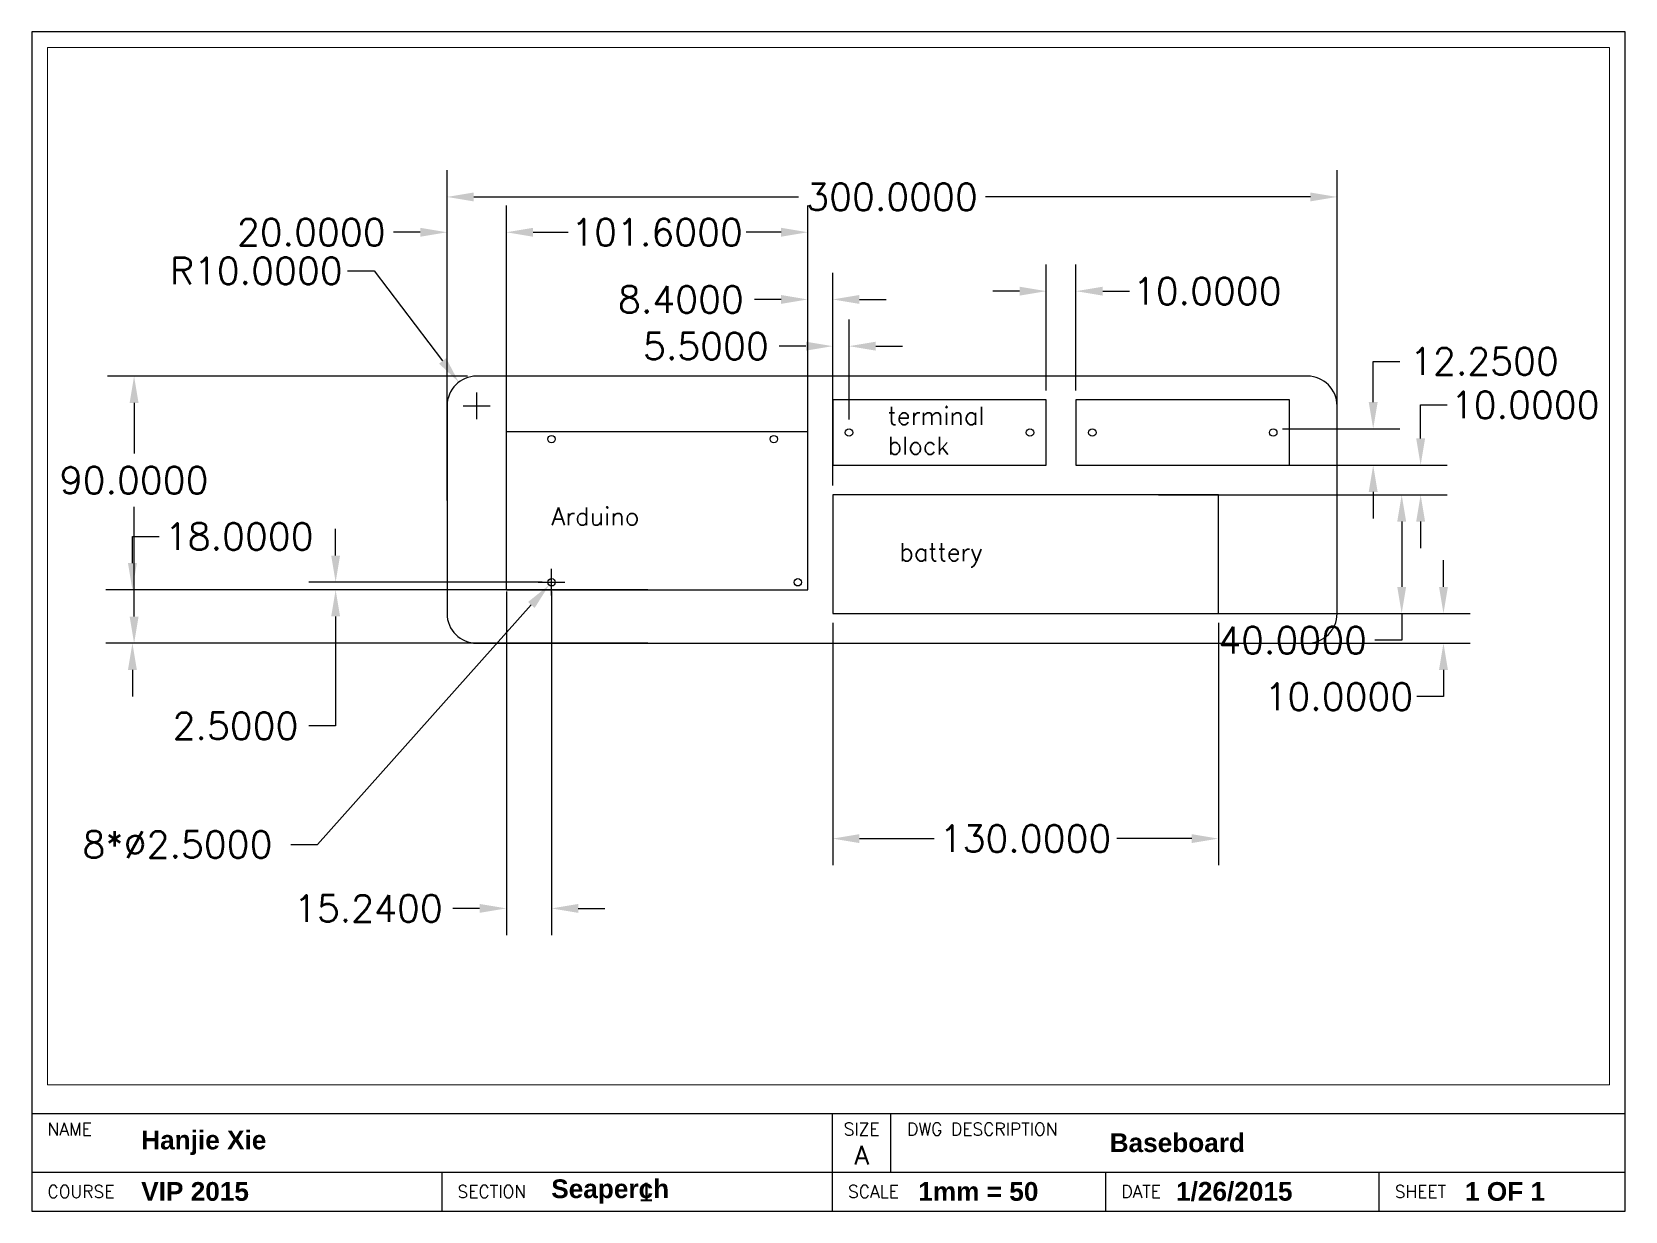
# Paper-space layout 'Layout1' of a CAD drawing. Header units: millimetres, sheet in inches. Extents: x 0.2 to 10.4, y 0.3 to 7.9.
# The model-space entities are those that its viewports show. They can reach past a viewport. Long polylines and large blocks are cut down to what shows.
import ezdxf

# ---------------------------------------------------------------- set-up
doc = ezdxf.new("R2010")
doc.units = ezdxf.units.MM
doc.header["$MEASUREMENT"] = 0
doc.layers.add('mview1', color=6, linetype='Continuous', plot=False)
doc.layers.add('semester', color=250, linetype='Continuous')
doc.styles.get("Standard").update_dxf_attribs({"font": 'txt.shx'})
doc.styles.add('standardRomanS', font='romans.shx', dxfattribs={"height": 0.12})
doc.dimstyles.new('Annotative', dxfattribs={"dimscale": 0, "dimtxt": 0.18, "dimasz": 0.18, "dimexe": 0.18, "dimexo": 0.0625, "dimgap": 0.09, "dimtad": 0, "dimtih": 1, "dimtoh": 1, "dimdec": 4, "dimzin": 0, "dimdsep": 46, "dimtxsty": 'Standard', "dimcen": 0.09, "dimadec": 0, "dimazin": 0, "dimtfac": 1, "dimtdec": 4, "dimtofl": 0, "dimtmove": 0, "dimatfit": 3, "dimfxl": 1, "dimtolj": 1, "dimtzin": 0, "dimarcsym": 0})

# ---------------------------------------------------------------- blocks, each defined once
blk = doc.blocks.new('*D6')
at = {"color": 0, "lineweight": -2, "transparency": 16777216}
for p, q in [((0, 48.12), (0, 159.4)), ((300, 48.12), (300, 159.4)), ((9, 150.4), (118.5, 150.4)), ((291, 150.4), (181.5, 150.4))]:
    blk.add_line(p, q, dxfattribs=at)
at = {"color": 0, "transparency": 16777216}
for points in [[(9, 151.9), (9, 148.9), (0, 150.4)], [(291, 151.9), (291, 148.9), (300, 150.4)]]:
    blk.add_solid(points, dxfattribs=at)
at = {"layer": 'Defpoints', "color": 0, "transparency": 16777216}
for p in [(300, 150.4), (0, 45), (300, 45)]:
    blk.add_point(p, dxfattribs=at)
at = {"color": 0, "transparency": 16777216, "insert": (150, 150.4), "char_height": 9, "attachment_point": 5}
blk.add_mtext('\\A1;300.0000', dxfattribs=at)
blk = doc.blocks.new('*D7')
at = {"color": 0, "lineweight": -2, "transparency": 16777216}
for p, q in [((6.87, 90), (-114.47, 90)), ((-105.47, 81), (-105.47, 63.92)), ((-105.47, 9), (-105.47, 45.92)), ((6.87, 0), (-114.47, 0))]:
    blk.add_line(p, q, dxfattribs=at)
at = {"color": 0, "transparency": 16777216}
for points in [[(-106.97, 81), (-103.97, 81), (-105.47, 90)], [(-106.97, 9), (-103.97, 9), (-105.47, 0)]]:
    blk.add_solid(points, dxfattribs=at)
at = {"layer": 'Defpoints', "color": 0, "transparency": 16777216}
for p in [(10, 90), (-105.47, 0), (10, 0)]:
    blk.add_point(p, dxfattribs=at)
at = {"color": 0, "transparency": 16777216, "insert": (-105.47, 54.92), "char_height": 9, "attachment_point": 5}
blk.add_mtext('\\A1;90.0000', dxfattribs=at)
blk = doc.blocks.new('*D8')
at = {"color": 0, "lineweight": -2, "transparency": 16777216}
for p, q in [((-33.53, 125.52), (-24.53, 125.52)), ((-24.53, 125.52), (-1.48, 95.14)), ((10, 75.5), (10, 84.5)), ((5.5, 80), (14.5, 80))]:
    blk.add_line(p, q, dxfattribs=at)
at = {"color": 0, "transparency": 16777216}
blk.add_solid([(-0.29, 96.04), (-2.68, 94.23), (3.96, 87.97)], dxfattribs=at)
at = {"layer": 'Defpoints', "color": 0, "transparency": 16777216}
for p in [(3.96, 87.97), (10, 80)]:
    blk.add_point(p, dxfattribs=at)
at = {"color": 0, "transparency": 16777216, "insert": (-64.28, 125.52), "char_height": 9, "attachment_point": 5}
blk.add_mtext('\\A1;R10.0000', dxfattribs=at)
blk = doc.blocks.new('*D9')
at = {"color": 0, "lineweight": -2, "transparency": 16777216}
for p, q in [((20, 17.41), (20, -98.36)), ((35.24, 17.41), (35.24, -98.36)), ((11, -89.36), (2, -89.36)), ((44.24, -89.36), (53.24, -89.36))]:
    blk.add_line(p, q, dxfattribs=at)
at = {"color": 0, "transparency": 16777216}
for points in [[(11, -87.86), (11, -90.86), (20, -89.36)], [(44.24, -87.86), (44.24, -90.86), (35.24, -89.36)]]:
    blk.add_solid(points, dxfattribs=at)
at = {"layer": 'Defpoints', "color": 0, "transparency": 16777216}
for p in [(20, 20.54), (35.24, 20.54), (20, -89.36)]:
    blk.add_point(p, dxfattribs=at)
at = {"color": 0, "transparency": 16777216, "insert": (-26.5, -89.36), "char_height": 9, "attachment_point": 5}
blk.add_mtext('\\A1;15.2400', dxfattribs=at)
blk = doc.blocks.new('*D10')
at = {"color": 0, "lineweight": -2, "transparency": 16777216}
for p, q in [((-37.54, 29.54), (-37.54, 38.54)), ((32.12, 20.54), (-46.54, 20.54)), ((48.77, 18.04), (-46.54, 18.04)), ((-37.54, 9.04), (-37.54, -27.88)), ((-37.54, -27.88), (-46.54, -27.88))]:
    blk.add_line(p, q, dxfattribs=at)
at = {"color": 0, "transparency": 16777216}
for points in [[(-39.04, 29.54), (-36.04, 29.54), (-37.54, 20.54)], [(-39.04, 9.04), (-36.04, 9.04), (-37.54, 18.04)]]:
    blk.add_solid(points, dxfattribs=at)
at = {"layer": 'Defpoints', "color": 0, "transparency": 16777216}
for p in [(-37.54, 18.04), (35.24, 20.54), (51.9, 18.04)]:
    blk.add_point(p, dxfattribs=at)
at = {"color": 0, "transparency": 16777216, "insert": (-71.29, -27.88), "char_height": 9, "attachment_point": 5}
blk.add_mtext('\\A1;2.5000', dxfattribs=at)
blk = doc.blocks.new('*D11')
at = {"color": 0, "lineweight": -2, "transparency": 16777216}
for p, q in [((35.24, 16.04), (35.24, 25.04)), ((30.74, 20.54), (39.74, 20.54)), ((-43.6, -67.85), (28.42, 12.89)), ((-52.6, -67.85), (-43.6, -67.85))]:
    blk.add_line(p, q, dxfattribs=at)
at = {"color": 0, "transparency": 16777216}
blk.add_solid([(27.3, 13.89), (29.54, 11.89), (34.41, 19.61)], dxfattribs=at)
at = {"layer": 'Defpoints', "color": 0, "transparency": 16777216}
for p in [(34.41, 19.61), (36.07, 21.47)]:
    blk.add_point(p, dxfattribs=at)
at = {"color": 0, "transparency": 16777216, "insert": (-90.85, -67.85), "char_height": 9, "attachment_point": 5}
blk.add_mtext('\\A1;8*∅2.5000', dxfattribs=at)
blk = doc.blocks.new('*D12')
at = {"color": 0, "lineweight": -2, "transparency": 16777216}
for p, q in [((-106.04, 27), (-106.04, 36)), ((-106.04, 36), (-97.04, 36)), ((67.67, 18), (-115.04, 18)), ((67.67, 0), (-115.04, 0)), ((-106.04, -9), (-106.04, -18))]:
    blk.add_line(p, q, dxfattribs=at)
at = {"color": 0, "transparency": 16777216}
for points in [[(-107.54, 27), (-104.54, 27), (-106.04, 18)], [(-107.54, -9), (-104.54, -9), (-106.04, 0)]]:
    blk.add_solid(points, dxfattribs=at)
at = {"layer": 'Defpoints', "color": 0, "transparency": 16777216}
for p in [(70.8, 18), (-106.04, 0), (70.8, 0)]:
    blk.add_point(p, dxfattribs=at)
at = {"color": 0, "transparency": 16777216, "insert": (-70.04, 36), "char_height": 9, "attachment_point": 5}
blk.add_mtext('\\A1;18.0000', dxfattribs=at)
blk = doc.blocks.new('*D13')
at = {"color": 0, "lineweight": -2, "transparency": 16777216}
for p, q in [((0, 56.59), (0, 147.5)), ((20, 56.59), (20, 147.5)), ((-9, 138.5), (-18, 138.5)), ((29, 138.5), (38, 138.5))]:
    blk.add_line(p, q, dxfattribs=at)
at = {"color": 0, "transparency": 16777216}
for points in [[(-9, 140), (-9, 137), (0, 138.5)], [(29, 140), (29, 137), (20, 138.5)]]:
    blk.add_solid(points, dxfattribs=at)
at = {"layer": 'Defpoints', "color": 0, "transparency": 16777216}
for p in [(0, 138.5), (0, 53.46), (20, 53.46)]:
    blk.add_point(p, dxfattribs=at)
at = {"color": 0, "transparency": 16777216, "insert": (-45.75, 138.5), "char_height": 9, "attachment_point": 5}
blk.add_mtext('\\A1;20.0000', dxfattribs=at)
blk = doc.blocks.new('*D14')
at = {"color": 0, "lineweight": -2, "transparency": 16777216}
for p, q in [((20, 56.59), (20, 147.5)), ((121.6, 56.59), (121.6, 147.5)), ((29, 138.5), (40.8, 138.5)), ((112.6, 138.5), (100.8, 138.5))]:
    blk.add_line(p, q, dxfattribs=at)
at = {"color": 0, "transparency": 16777216}
for points in [[(29, 140), (29, 137), (20, 138.5)], [(112.6, 140), (112.6, 137), (121.6, 138.5)]]:
    blk.add_solid(points, dxfattribs=at)
at = {"layer": 'Defpoints', "color": 0, "transparency": 16777216}
for p in [(121.6, 138.5), (20, 53.46), (121.6, 53.46)]:
    blk.add_point(p, dxfattribs=at)
at = {"color": 0, "transparency": 16777216, "insert": (70.8, 138.5), "char_height": 9, "attachment_point": 5}
blk.add_mtext('\\A1;101.6000', dxfattribs=at)
blk = doc.blocks.new('*D15')
at = {"color": 0, "lineweight": -2, "transparency": 16777216}
for p, q in [((130, 6.87), (130, -74.84)), ((260, 6.87), (260, -74.84)), ((139, -65.84), (164.25, -65.84)), ((251, -65.84), (225.75, -65.84))]:
    blk.add_line(p, q, dxfattribs=at)
at = {"color": 0, "transparency": 16777216}
for points in [[(139, -64.34), (139, -67.34), (130, -65.84)], [(251, -64.34), (251, -67.34), (260, -65.84)]]:
    blk.add_solid(points, dxfattribs=at)
at = {"layer": 'Defpoints', "color": 0, "transparency": 16777216}
for p in [(130, 10), (260, 10), (260, -65.84)]:
    blk.add_point(p, dxfattribs=at)
at = {"color": 0, "transparency": 16777216, "insert": (195, -65.84), "char_height": 9, "attachment_point": 5}
blk.add_mtext('\\A1;130.0000', dxfattribs=at)
blk = doc.blocks.new('*D16')
at = {"color": 0, "lineweight": -2, "transparency": 16777216}
for p, q in [((263.12, 50), (330.79, 50)), ((321.79, 41), (321.79, 19)), ((263.12, 10), (330.79, 10)), ((321.79, 10), (321.79, 1)), ((321.79, 1), (312.79, 1))]:
    blk.add_line(p, q, dxfattribs=at)
at = {"color": 0, "transparency": 16777216}
for points in [[(320.29, 41), (323.29, 41), (321.79, 50)], [(320.29, 19), (323.29, 19), (321.79, 10)]]:
    blk.add_solid(points, dxfattribs=at)
at = {"layer": 'Defpoints', "color": 0, "transparency": 16777216}
for p in [(260, 50), (260, 10), (321.79, 10)]:
    blk.add_point(p, dxfattribs=at)
at = {"color": 0, "transparency": 16777216, "insert": (285.04, 1), "char_height": 9, "attachment_point": 5}
blk.add_mtext('\\A1;40.0000', dxfattribs=at)
blk = doc.blocks.new('*D17')
at = {"color": 0, "lineweight": -2, "transparency": 16777216}
for p, q in [((335.87, 19), (335.87, 28)), ((198.12, 10), (344.87, 10)), ((198.12, 0), (344.87, 0)), ((335.87, -9), (335.87, -18)), ((335.87, -18), (326.87, -18))]:
    blk.add_line(p, q, dxfattribs=at)
at = {"color": 0, "transparency": 16777216}
for points in [[(334.37, 19), (337.37, 19), (335.87, 10)], [(334.37, -9), (337.37, -9), (335.87, 0)]]:
    blk.add_solid(points, dxfattribs=at)
at = {"layer": 'Defpoints', "color": 0, "transparency": 16777216}
for p in [(195, 10), (195, 0), (335.87, 0)]:
    blk.add_point(p, dxfattribs=at)
at = {"color": 0, "transparency": 16777216, "insert": (300.62, -18), "char_height": 9, "attachment_point": 5}
blk.add_mtext('\\A1;10.0000', dxfattribs=at)
blk = doc.blocks.new('*D18')
at = {"color": 0, "lineweight": -2, "transparency": 16777216}
for p, q in [((121.6, 53.12), (121.6, 124.86)), ((130, 53.12), (130, 124.86)), ((112.6, 115.86), (103.6, 115.86)), ((139, 115.86), (148, 115.86))]:
    blk.add_line(p, q, dxfattribs=at)
at = {"color": 0, "transparency": 16777216}
for points in [[(112.6, 117.36), (112.6, 114.36), (121.6, 115.86)], [(139, 117.36), (139, 114.36), (130, 115.86)]]:
    blk.add_solid(points, dxfattribs=at)
at = {"layer": 'Defpoints', "color": 0, "transparency": 16777216}
for p in [(121.6, 115.86), (121.6, 50), (130, 50)]:
    blk.add_point(p, dxfattribs=at)
at = {"color": 0, "transparency": 16777216, "insert": (78.85, 115.86), "char_height": 9, "attachment_point": 5}
blk.add_mtext('\\A1;8.4000', dxfattribs=at)
blk = doc.blocks.new('*D19')
at = {"color": 0, "lineweight": -2, "transparency": 16777216}
for p, q in [((328.17, 69), (328.17, 80.3)), ((328.17, 80.3), (337.17, 80.3)), ((239.81, 60), (337.17, 60)), ((239.81, 50), (337.17, 50)), ((328.17, 41), (328.17, 32))]:
    blk.add_line(p, q, dxfattribs=at)
at = {"color": 0, "transparency": 16777216}
for points in [[(326.67, 69), (329.67, 69), (328.17, 60)], [(326.67, 41), (329.67, 41), (328.17, 50)]]:
    blk.add_solid(points, dxfattribs=at)
at = {"layer": 'Defpoints', "color": 0, "transparency": 16777216}
for p in [(236.68, 60), (236.68, 50), (328.17, 50)]:
    blk.add_point(p, dxfattribs=at)
at = {"color": 0, "transparency": 16777216, "insert": (363.42, 80.3), "char_height": 9, "attachment_point": 5}
blk.add_mtext('\\A1;10.0000', dxfattribs=at)
blk = doc.blocks.new('*D20')
at = {"color": 0, "lineweight": -2, "transparency": 16777216}
for p, q in [((130, 74.12), (130, 109.12)), ((135.5, 75.37), (135.5, 109.12)), ((121, 100.12), (112, 100.12)), ((144.5, 100.12), (153.5, 100.12))]:
    blk.add_line(p, q, dxfattribs=at)
at = {"color": 0, "transparency": 16777216}
for points in [[(121, 101.62), (121, 98.62), (130, 100.12)], [(144.5, 101.62), (144.5, 98.62), (135.5, 100.12)]]:
    blk.add_solid(points, dxfattribs=at)
at = {"layer": 'Defpoints', "color": 0, "transparency": 16777216}
for p in [(130, 100.12), (130, 71), (135.5, 72.25)]:
    blk.add_point(p, dxfattribs=at)
at = {"color": 0, "transparency": 16777216, "insert": (87.25, 100.12), "char_height": 9, "attachment_point": 5}
blk.add_mtext('\\A1;5.5000', dxfattribs=at)
blk = doc.blocks.new('*D21')
at = {"color": 0, "lineweight": -2, "transparency": 16777216}
for p, q in [((202, 85.12), (202, 127.65)), ((212, 85.12), (212, 127.65)), ((193, 118.65), (184, 118.65)), ((221, 118.65), (230, 118.65))]:
    blk.add_line(p, q, dxfattribs=at)
at = {"color": 0, "transparency": 16777216}
for points in [[(193, 120.15), (193, 117.15), (202, 118.65)], [(221, 120.15), (221, 117.15), (212, 118.65)]]:
    blk.add_solid(points, dxfattribs=at)
at = {"layer": 'Defpoints', "color": 0, "transparency": 16777216}
for p in [(212, 118.65), (202, 82), (212, 82)]:
    blk.add_point(p, dxfattribs=at)
at = {"color": 0, "transparency": 16777216, "insert": (256.25, 118.65), "char_height": 9, "attachment_point": 5}
blk.add_mtext('\\A1;10.0000', dxfattribs=at)
blk = doc.blocks.new('*D22')
at = {"color": 0, "lineweight": -2, "transparency": 16777216}
for p, q in [((312.18, 81.25), (312.18, 95)), ((312.18, 95), (321.18, 95)), ((281.62, 72.25), (321.18, 72.25)), ((281.62, 60), (321.18, 60)), ((312.18, 51), (312.18, 42))]:
    blk.add_line(p, q, dxfattribs=at)
at = {"color": 0, "transparency": 16777216}
for points in [[(310.68, 81.25), (313.68, 81.25), (312.18, 72.25)], [(310.68, 51), (313.68, 51), (312.18, 60)]]:
    blk.add_solid(points, dxfattribs=at)
at = {"layer": 'Defpoints', "color": 0, "transparency": 16777216}
for p in [(278.5, 72.25), (278.5, 60), (312.18, 60)]:
    blk.add_point(p, dxfattribs=at)
at = {"color": 0, "transparency": 16777216, "insert": (349.68, 95), "char_height": 9, "attachment_point": 5}
blk.add_mtext('\\A1;12.2500', dxfattribs=at)

msp = doc.modelspace()

# ---------------------------------------------------------------- linework, layer by layer
for p, q in [((20, 18), (20, 71.34)), ((20, 71.34), (121.6, 71.34)), ((121.6, 18), (121.6, 71.34)), ((20, 18), (121.6, 18))]:
    msp.add_line(p, q)
for points in [[(290, 90), (10, 90)], [(0, 80), (0, 10)], [(300, 10), (300, 80)], [(10, 0), (290, 0)]]:
    msp.add_lwpolyline(points)
for points in [[(130, 60), (202, 60), (202, 82), (130, 82)], [(212, 60), (284, 60), (284, 82), (212, 82)], [(130, 10), (260, 10), (260, 50), (130, 50)]]:
    msp.add_lwpolyline(points, close=True)
for centre in [(35.24, 68.8), (110.14, 68.8), (135.5, 71), (196.5, 71), (217.5, 71), (278.5, 71), (35.24, 20.54), (118.24, 20.54)]:
    msp.add_circle(centre, 1.25)
for centre, start, end in [((10, 80), 90, 180), ((290, 80), 0, 90), ((10, 10), 180, 270), ((290, 10), 270, 0)]:
    msp.add_arc(centre, 10, start, end)

# ---------------------------------------------------------------- texts
at = {"insert": (148.54876, 79.61561), "char_height": 6, "attachment_point": 1}
msp.add_mtext_dynamic_manual_height_columns('terminal block', width=25.6832998, gutter_width=30, heights=[0], dxfattribs=at)
at = {"char_height": 6, "attachment_point": 1, "style": 'standardRomanS'}
for s, width, insert in [('Arduino', 55.9785426, (35.24, 45.76482)), ('battery', 50.2323785, (152.50204, 33.68535))]:
    msp.add_mtext_dynamic_manual_height_columns(s, width=width, gutter_width=30, heights=[0], dxfattribs=dict(at, insert=insert))

# ---------------------------------------------------------------- dimensions: what is measured, and where the dimension line sits
for base, p1, p2, picture, middle in [((300, 150.39613), (0, 45), (300, 45), '*D6', (150, 150.39613)), ((0, 138.49862), (20, 53.46028), (0, 53.46028), '*D13', (-45.75, 138.49862)), ((121.6, 138.49862), (20, 53.46028), (121.6, 53.46028), '*D14', (70.8, 138.49862)), ((121.6, 115.86252), (130, 50), (121.6, 50), '*D18', (78.85, 115.86252)), ((212, 118.65451), (202, 82), (212, 82), '*D21', (256.25, 118.65451)), ((130, 100.11768), (135.5, 72.25), (130, 71), '*D20', (87.25, 100.11768)), ((20, -89.35668), (35.24, 20.54), (20, 20.54), '*D9', (-26.5, -89.35668)), ((260, -65.83812), (130, 10), (260, 10), '*D15', (195, -65.83812))]:
    dim = msp.add_linear_dim(base=base, p1=p1, p2=p2, dimstyle='Annotative')
    dim.commit()
    dim.dimension.update_dxf_attribs({"geometry": picture, "text_midpoint": middle})
dim = msp.add_radius_dim(center=(10, 80), mpoint=(3.95632, 87.96706), dimstyle='Annotative')
dim.commit()
dim.dimension.update_dxf_attribs({"geometry": '*D8', "text_midpoint": (-64.28366, 125.52389), "dimtype": 164})
for base, p1, p2, picture, middle in [((312.17866, 60), (278.5, 72.25), (278.5, 60), '*D22', (349.67866, 95.00407)), ((-105.46627, 0), (10, 90), (10, 0), '*D7', (-105.46627, 54.92307)), ((328.1658, 50), (236.68367, 60), (236.68367, 50), '*D19', (363.4158, 80.30245)), ((-106.0365, 0), (70.8, 18), (70.8, 0), '*D12', (-70.0365, 36)), ((-37.53729, 18.04), (35.24, 20.54), (51.89518, 18.04), '*D10', (-71.28729, -27.87885))]:
    dim = msp.add_linear_dim(base=base, p1=p1, p2=p2, angle=90, dimstyle='Annotative')
    dim.commit()
    dim.dimension.update_dxf_attribs({"geometry": picture, "text_midpoint": middle, "dimtype": 160})
for base, p1, p2, picture, middle in [((321.79185, 10), (260, 50), (260, 10), '*D16', (285.04185, 1)), ((335.86881, 0), (195, 10), (195, 0), '*D17', (300.61881, -18))]:
    dim = msp.add_linear_dim(base=base, p1=p1, p2=p2, angle=90, dimstyle='Annotative')
    dim.commit()
    dim.dimension.update_dxf_attribs({"geometry": picture, "text_midpoint": middle})
dim = msp.add_diameter_dim_2p(p1=(36.07204, 21.47285), p2=(34.40796, 19.60715), text='8*<>', dimstyle='Annotative')
dim.commit()
dim.dimension.update_dxf_attribs({"geometry": '*D11', "text_midpoint": (-90.84877, -67.85123), "dimtype": 163})

psp = doc.layouts.get("Layout1")

# ---------------------------------------------------------------- linework, layer by layer
at = {"layer": 'semester'}
for p, q in [((0.175, 0.952), (10.375, 0.952)), ((5.3, 0.577), (5.3, 0.952)), ((5.675, 0.577), (5.675, 0.952)), ((0.175, 0.577), (10.375, 0.577)), ((2.8, 0.577), (2.8, 0.327)), ((5.3, 0.327), (5.3, 0.577)), ((7.05, 0.327), (7.05, 0.577)), ((8.8, 0.327), (8.8, 0.577))]:
    psp.add_line(p, q, dxfattribs=at)
psp.add_lwpolyline([(0.175, 0.327), (10.375, 0.327), (10.375, 7.875), (0.175, 7.875)], close=True, dxfattribs=at)

# ---------------------------------------------------------------- texts
for s, insert, char_height, width, attachment_point in [('{\\Fromans.shx|c1;NAME}', (0.275, 0.852), 0.08, 1, 4), ('{\\Fromans.shx;SIZE}', (5.487, 0.852), 0.08, 0.375, 5), ('{\\Fromans.shx;DWG DESCRIPTION}', (5.778, 0.852), 0.08, 2.09709, 4), ('{\\Fromans|c0;\\C256;A}', (5.487, 0.685), 0.12, 0.375, 5), ('{\\Fromans.shx;COURSE}', (0.275, 0.452), 0.08, 0.9, 4), ('{\\Fromans.shx;SECTION}', (2.9, 0.452), 0.08, 0.9, 4), ('{\\Fromans.shx;SCALE}', (5.4, 0.452), 0.08, 0.9, 4), ('{\\Fromans.shx;DATE}', (7.15, 0.452), 0.08, 0.9, 4), ('{\\Fromans.shx;SHEET}', (8.9, 0.452), 0.08, 0.9, 4)]:
    psp.add_mtext(s, dxfattribs=dict(at, insert=insert, char_height=char_height, width=width, attachment_point=attachment_point))
at = {"layer": 'semester', "char_height": 0.12, "attachment_point": 4, "style": 'standardRomanS'}
for s, insert, width in [('{\\f@Arial Unicode MS|b1|i0|c0|p34;Hanjie Xie}', (0.875, 0.764), 4.425), ('{\\f@Arial Unicode MS|b1|i0|c0|p34;Baseboard}', (7.075, 0.764), 3.3), ('{\\f@Arial Unicode MS|b1|i0|c0|p34;VIP 2015}', (0.875, 0.452), 1.925), ('{\\f@Arial Unicode MS|b1|i0|c0|p34;Seaperch}', (3.5, 0.452), 1.8), ('{\\f@Arial Unicode MS|b1|i0|c0|p34;1mm = 50}', (5.85, 0.452), 1.2), ('{\\f@Arial Unicode MS|b1|i0|c0|p34;1/26/2015}', (7.5, 0.452), 1.3), ('{\\f@Arial Unicode MS|b1|i0|c0|p34;1 OF 1}', (9.35, 0.452), 1.025)]:
    psp.add_mtext(s, dxfattribs=dict(at, insert=insert, width=width))
at = {"layer": 'semester', "insert": (4.06, 0.51), "char_height": 0.12, "attachment_point": 1}
psp.add_mtext('{\\f@Arial Unicode MS|b0|i0|c0|p34;1}', dxfattribs=at)

# ---------------------------------------------------------------- viewports
at = {"layer": 'mview1', "view_target_point": (6.92123, 8.65787)}
psp.add_viewport(center=(5.275, 4.455), size=(10, 6.64087), view_center_point=(121.66359, 17.31016), view_height=349.643715, dxfattribs=at)

doc.saveas('drawing.dxf')
